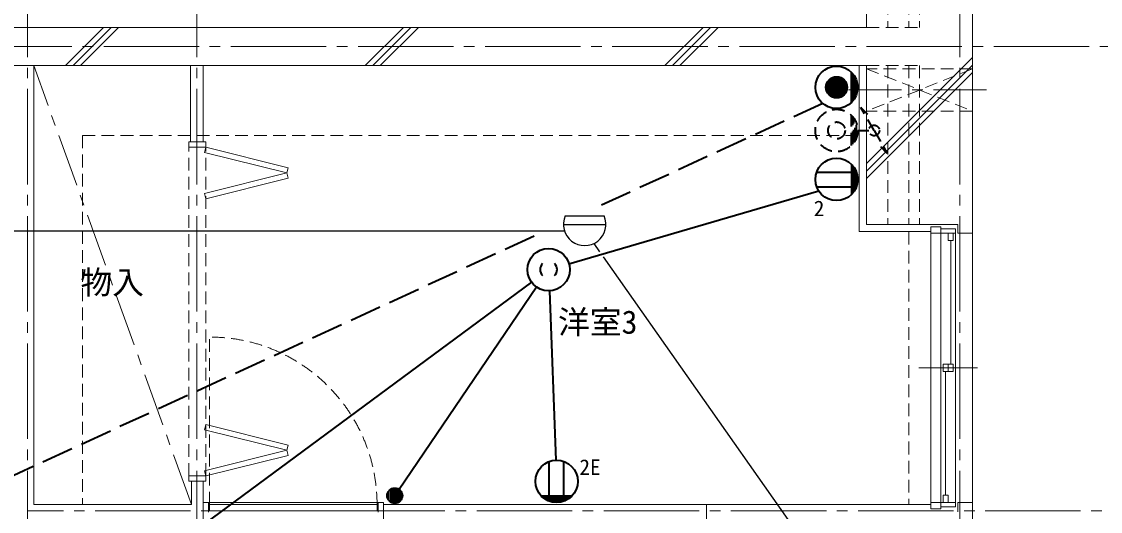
# Model space of a CAD drawing. Units: millimetres at full size, sheet at 1:50; details may follow other scales. Extents: x -9674 to 9699, y -6794 to 6791.
# Drawn here: x 1870 to 6961, y 1651 to 3960 of the extents above; entities that cross this region are included whole.
import ezdxf
from ezdxf.enums import TextEntityAlignment as Align

# ---------------------------------------------------------------- set-up
doc = ezdxf.new("R2010")
doc.units = ezdxf.units.MM
doc.header["$LTSCALE"] = 50
for name, pattern in [('CHAIN1', [8, 5, -1, 1, -1]), ('CHAIN2', [12, 9, -1, 1, -1]), ('DASHED1', [1.8, 1.2, -0.6]), ('DASHED3', [4, 3, -1])]:
    doc.linetypes.add(name, pattern=pattern)
for name, color, linetype, lineweight in [('1-0_芯', 134, 'CHAIN2', 9), ('1-1_躯体', 134, 'Continuous', 9), ('1-2_間仕切', 134, 'Continuous', 9), ('1-3_建具', 134, 'Continuous', 9), ('1-7_その他', 134, 'DASHED1', 9), ('1-8_ハッチ', 134, 'Continuous', 9), ('1-C_梁', 134, 'DASHED1', 9), ('2-0_芯', 2, 'Continuous', 35), ('3-2', 3, 'DASHED1', 35), ('3-3', 1, 'Continuous', 25), ('3-E', 3, 'Continuous', 35)]:
    doc.layers.add(name, color=color, linetype=linetype, lineweight=lineweight)
doc.layers.add('1-A_文字', color=134, linetype='Continuous')
doc.styles.add('ＭＳ ゴシック', font='')
doc.styles.get('ＭＳ ゴシック').set_extended_font_data('MS Gothic')

msp = doc.modelspace()

# ---------------------------------------------------------------- linework, layer by layer
at = {"layer": '1-0_芯'}
for p, q in [((1897.5, 4842.91), (1897.5, -3337.09)), ((2697.5, 4842.91), (2697.5, 1042.91)), ((6297.5, 4842.91), (6297.5, -3337.09)), ((-8542.5, 3842.91), (8067.5, 3842.91)), ((8067.5, 1652.91), (1897.5, 1652.91))]:
    msp.add_line(p, q, dxfattribs=at)
at = {"layer": '1-1_躯体'}
for p, q in [((5857.5, 4682.91), (5857.5, 3932.91)), ((6357.5, 4682.91), (6357.5, 2962.89)), ((-6742.5, 3932.91), (5857.5, 3932.91)), ((6287.5, 3002.89), (5857.5, 3002.89)), ((6287.5, 3002.89), (6287.5, 2962.89)), ((6287.5, 2962.89), (6357.5, 2962.89)), ((6287.5, 1648.91), (6287.5, 1692.89))]:
    msp.add_line(p, q, dxfattribs=at)
at = {"layer": '1-1_躯体', "linetype": 'DASHED1'}
for p, q in [((5957.5, 4682.91), (5957.5, 3932.91)), ((6057.5, 4682.91), (6057.5, 3932.91)), ((6107.5, 4682.91), (6107.5, 3932.91)), ((5857.5, 3932.91), (6107.5, 3932.91)), ((5857.5, 3752.91), (6107.5, 3752.91)), ((5957.5, 3752.91), (5957.5, 3002.89)), ((6057.5, 3752.91), (6057.5, 3002.89)), ((6107.5, 3752.91), (6107.5, 3002.89))]:
    msp.add_line(p, q, dxfattribs=at)
at = {"layer": '1-1_躯体'}
for points in [[(-6742.5, 3752.91), (5857.5, 3752.91), (5857.5, 3002.89)], [(6287.5, 1692.89), (6357.5, 1692.89), (6357.5, 1543.91)]]:
    msp.add_lwpolyline(points, dxfattribs=at)
at = {"layer": '1-2_間仕切'}
for p, q in [((1927.5, 3752.91), (1927.5, 1682.91)), ((2667.5, 3752.91), (2667.5, 3392.91)), ((2727.5, 3752.91), (2727.5, 3392.91)), ((2671.5, 1682.91), (2671.5, 1792.91)), ((2727.5, 1792.91), (2727.5, 1682.91)), ((1927.5, 1682.91), (2671.5, 1682.91)), ((5102.5, 1683.91), (3577.5, 1683.91))]:
    msp.add_line(p, q, dxfattribs=at)
at = {"layer": '1-3_建具'}
for p, q in [((2660, 3392.91), (2660, 3367.91)), ((2740, 3392.91), (2660, 3392.91)), ((2740, 3367.91), (2660, 3367.91)), ((2733.94, 3343.66), (2740, 3367.91)), ((2740, 3392.91), (2740, 3367.91)), ((2733.94, 3149.63), (3121.99, 3246.65)), ((3128.06, 3222.39), (2740, 3125.38)), ((3121.99, 3246.65), (3128.06, 3222.39)), ((2733.94, 3149.63), (2740, 3125.38)), ((6160.5, 2992.89), (6160.5, 2962.89)), ((6160.5, 2992.89), (6161.53, 2992.89)), ((6160.5, 2992.89), (6207.5, 2992.89)), ((6160.5, 1692.89), (6160.5, 2962.89)), ((6160.5, 2962.89), (6207.5, 2962.89)), ((6207.5, 2992.89), (6207.5, 2962.89)), ((6277.5, 2982.89), (6207.5, 2982.89)), ((6207.5, 2962.89), (6277.5, 2962.89)), ((6207.5, 2947.89), (6207.5, 2962.89)), ((6242.5, 2927.89), (6242.5, 2962.89)), ((6266.5, 2927.89), (6266.5, 2962.89)), ((6277.5, 2982.89), (6277.5, 2947.89)), ((6357.5, 1692.89), (6357.5, 2962.89)), ((6207.5, 2947.89), (6207.5, 1707.89)), ((6266.5, 2927.89), (6242.5, 2927.89)), ((6254.5, 2345.39), (6254.5, 2927.89)), ((6277.5, 2947.89), (6277.5, 1707.89)), ((6266.5, 2345.39), (6218.5, 2345.39)), ((6218.5, 2345.39), (6218.5, 2310.39)), ((6242.5, 2345.39), (6242.5, 2310.39)), ((6266.5, 2345.39), (6266.5, 2310.39)), ((6380.98, 2327.89), (6104.02, 2327.89)), ((6266.5, 2310.39), (6218.5, 2310.39)), ((6230.5, 2310.39), (6230.5, 1727.89)), ((2733.94, 2036.2), (2740, 2060.45)), ((3128.06, 1963.43), (2740, 2060.45)), ((2733.94, 2036.2), (3121.99, 1939.18)), ((3121.99, 1939.18), (3128.06, 1963.43)), ((2733.94, 1842.17), (2740, 1817.91)), ((2740, 1792.91), (2660, 1792.91)), ((2740, 1817.91), (2740, 1792.91)), ((2727.5, 1692.91), (2727.5, 1612.91)), ((2727.5, 1692.91), (2752.5, 1692.91)), ((2757.5, 1652.91), (2757.5, 1682.91)), ((2757.5, 1682.91), (3547.5, 1682.91)), ((3547.5, 1682.91), (3547.5, 1652.91)), ((3552.5, 1647.91), (3552.5, 1692.91)), ((6160.5, 1692.89), (6207.5, 1692.89)), ((6160.5, 1662.89), (6160.5, 1692.89)), ((6207.5, 1707.89), (6207.5, 1692.89)), ((6207.5, 1692.89), (6277.5, 1692.89)), ((6207.5, 1662.89), (6207.5, 1692.89)), ((6218.5, 1727.89), (6218.5, 1692.89)), ((6277.5, 1672.89), (6277.5, 1707.89)), ((3547.5, 1652.91), (2757.5, 1652.91)), ((6160.5, 1662.89), (6161.53, 1662.89)), ((6160.5, 1662.89), (6207.5, 1662.89)), ((6277.5, 1672.89), (6207.5, 1672.89))]:
    msp.add_line(p, q, dxfattribs=at)
at = {"layer": '1-3_建具', "linetype": 'DASHED1'}
for p, q in [((2660, 1817.91), (2660, 3367.91)), ((2740, 1817.91), (2740, 3367.91)), ((2757.5, 1682.91), (2757.5, 2472.91))]:
    msp.add_line(p, q, dxfattribs=at)
at = {"layer": '1-3_建具'}
for points in [[(2733.94, 3343.66), (3121.99, 3246.65), (3128.06, 3270.9), (2740, 3367.91)], [(2733.94, 1842.17), (3121.99, 1939.18), (3128.06, 1914.93), (2740, 1817.91)], [(2740, 1817.91), (2660, 1817.91), (2660, 1792.91)], [(2752.5, 1647.91), (2752.5, 1692.91), (3552.5, 1692.91)], [(3552.5, 1692.91), (3577.5, 1692.91), (3577.5, 1612.91)], [(6218.5, 1727.89), (6242.5, 1727.89), (6242.5, 1692.89)]]:
    msp.add_lwpolyline(points, dxfattribs=at)
at = {"layer": '1-3_建具', "linetype": 'DASHED1'}
msp.add_arc((2757.5, 1682.91), 790, 360, 90, dxfattribs=at)
at = {"layer": '1-7_その他', "linetype": 'CHAIN1'}
for p, q in [((2671.5, 1682.91), (1927.5, 3752.91)), ((6422.5, 3637.91), (5722.5, 3637.91))]:
    msp.add_line(p, q, dxfattribs=at)
at = {"layer": '1-7_その他'}
for p in [(6357.5, 3737.91), (6357.5, 3537.91)]:
    msp.add_line(p, (5857.5, 3537.91), dxfattribs=at)
msp.add_lwpolyline([(6357.5, 3737.91), (5857.5, 3737.91), (6357.5, 3537.91)], dxfattribs=at)
at = {"layer": '1-8_ハッチ'}
for p, q in [((2077.3, 3752.91), (2257.3, 3932.91)), ((2112.66, 3752.91), (2292.66, 3932.91)), ((2148.01, 3752.91), (2328.01, 3932.91)), ((3491.51, 3752.91), (3671.51, 3932.91)), ((3526.87, 3752.91), (3706.87, 3932.91)), ((3562.22, 3752.91), (3742.22, 3932.91)), ((4905.73, 3752.91), (5085.73, 3932.91)), ((4941.08, 3752.91), (5121.08, 3932.91)), ((4976.44, 3752.91), (5156.44, 3932.91)), ((5857.5, 3290.47), (6357.5, 3790.47)), ((5822.5, 3752.91), (5822.5, 2969.89)), ((5857.5, 3255.12), (6357.5, 3755.12)), ((5857.5, 3219.76), (6357.5, 3719.76)), ((6160.5, 2969.89), (5822.5, 2969.89)), ((5102.5, 1518.91), (5102.5, 1683.91)), ((5102.5, 1683.91), (6160.5, 1683.91))]:
    msp.add_line(p, q, dxfattribs=at)
at = {"layer": '1-C_梁'}
for p, q in [((2157.5, 3422.91), (2157.5, 1682.91)), ((2157.5, 3422.91), (5822.5, 3422.91)), ((6057.5, 2969.89), (6057.5, 1683.91))]:
    msp.add_line(p, q, dxfattribs=at)
at = {"layer": '2-0_芯'}
for p, q in [((5785.74, 3287.51), (5785.74, 3144.69)), ((5788.74, 3284.44), (5788.74, 3147.76)), ((5794.74, 3277.41), (5794.74, 3154.79)), ((5800.74, 3268.78), (5800.74, 3163.42)), ((5622.02, 3251.1), (5809.42, 3251.1)), ((5806.74, 3257.56), (5806.74, 3174.64)), ((5812.74, 3240.42), (5812.74, 3191.78)), ((4452.79, 2818.86), (5631.43, 3162.26)), ((5622.02, 3181.1), (5809.42, 3181.1)), ((4276.35, 2731.5), (2697.47, 1565.76)), ((4300.5, 2708.25), (3651.14, 1754.84)), ((4360.57, 2690.97), (4390.76, 1892.39)), ((4359.54, 1698.74), (4359.54, 1886.14)), ((4429.54, 1698.74), (4429.54, 1886.14)), ((3602.07, 1746.68), (3602.07, 1703.48)), ((3611.67, 1755.54), (3611.67, 1694.62)), ((3621.27, 1759.78), (3621.27, 1690.38)), ((3630.87, 1761.09), (3630.87, 1689.07)), ((3640.48, 1759.78), (3640.48, 1690.38)), ((3650.08, 1755.54), (3650.08, 1694.62)), ((3659.68, 1746.68), (3659.68, 1703.48)), ((4465.95, 1722.43), (4323.12, 1722.43)), ((4462.88, 1719.42), (4326.2, 1719.42)), ((4455.85, 1713.42), (4333.23, 1713.42)), ((4447.22, 1707.42), (4341.86, 1707.42)), ((4436, 1701.42), (4353.07, 1701.42)), ((4418.86, 1695.42), (4370.22, 1695.42))]:
    msp.add_line(p, q, dxfattribs=at)
for centre, radius in [((5715.72, 3216.1), 100.02), ((4356.79, 2790.89), 100), ((4394.54, 1792.44), 100.02), ((3630.87, 1725.08), 36.01)]:
    msp.add_circle(centre, radius, dxfattribs=at)
for centre, start, end in [((4356.87, 2790.89), 134.60828, 225.39175), ((4356.71, 2790.89), 314.60828, 45.39175)]:
    msp.add_arc(centre, 40.08, start, end, dxfattribs=at)
at = {"layer": '3-2'}
for p, q in [((5785.72, 3375.55), (5785.72, 3518.38)), ((5892.67, 3446.96), (5830.17, 3555.22)), ((5830.17, 3555.22), (5861.07, 3524.32)), ((5791.72, 3381.97), (5791.72, 3511.95)), ((5797.72, 3389.73), (5797.72, 3504.2)), ((5803.72, 3399.46), (5803.72, 3494.46)), ((5809.72, 3412.84), (5809.72, 3481.08)), ((5815.72, 3446.96), (5867.67, 3446.96)), ((5892.67, 3446.96), (5955.17, 3338.71)), ((5955.17, 3338.71), (5924.27, 3369.61))]:
    msp.add_line(p, q, dxfattribs=at)
for centre, radius in [((5715.72, 3446.96), 100), ((5715.72, 3446.96), 40), ((5892.67, 3446.96), 25)]:
    msp.add_circle(centre, radius, dxfattribs=at)
at = {"layer": '3-3'}
for p, q in [((4427.09, 3004.28), (4627.13, 3004.28)), ((4435.42, 3044.29), (4618.79, 3044.29)), ((923.06, 2974.28), (4431.69, 2974.28)), ((4569.72, 2913.79), (4597.2, 2874.79)), ((4613.66, 2851.42), (5486.23, 1612.92))]:
    msp.add_line(p, q, dxfattribs=at)
msp.add_arc((4527.11, 3004.29), 100.03, 156.4305, 23.56947, dxfattribs=at)
at = {"layer": '3-E'}
for p, q in [((5785.72, 3578.66), (5785.72, 3721.49)), ((5669.9, 3670.07), (5761.55, 3670.07)), ((5672.42, 3675.07), (5759.02, 3675.07)), ((5675.72, 3680.07), (5755.72, 3680.07)), ((5680.01, 3685.07), (5751.43, 3685.07)), ((5685.72, 3690.07), (5745.72, 3690.07)), ((5693.93, 3695.07), (5737.52, 3695.07)), ((5791.72, 3585.08), (5791.72, 3715.07)), ((5797.72, 3592.84), (5797.72, 3707.31)), ((5803.72, 3602.58), (5803.72, 3697.57)), ((5809.72, 3615.96), (5809.72, 3684.19)), ((5665.72, 3650.07), (5765.72, 3650.07)), ((5665.97, 3655.07), (5765.47, 3655.07)), ((5665.97, 3645.07), (5765.47, 3645.07)), ((5666.73, 3660.07), (5764.71, 3660.07)), ((5666.73, 3640.07), (5764.71, 3640.07)), ((5668.02, 3665.07), (5763.42, 3665.07)), ((5668.02, 3635.07), (5763.42, 3635.07)), ((5669.9, 3630.07), (5761.55, 3630.07)), ((5672.42, 3625.07), (5759.02, 3625.07)), ((5675.72, 3620.07), (5755.72, 3620.07)), ((5680.01, 3615.07), (5751.43, 3615.07)), ((5685.72, 3610.07), (5745.72, 3610.07)), ((5693.93, 3605.07), (5737.52, 3605.07))]:
    msp.add_line(p, q, dxfattribs=at)
at = {"layer": '3-E', "linetype": 'DASHED3'}
for p, q in [((5650.75, 3574.06), (4565.38, 3075.43)), ((4288.06, 2948.03), (1250.29, 1552.45))]:
    msp.add_line(p, q, dxfattribs=at)
at = {"layer": '3-E'}
for radius in [100, 50]:
    msp.add_circle((5715.72, 3650.07), radius, dxfattribs=at)

# ---------------------------------------------------------------- texts
at = {"layer": '1-A_文字', "style": 'ＭＳ ゴシック'}
for s, p in [('物入', (2147.5, 2642.91)), ('洋室3', (4401.26, 2455.55))]:
    msp.add_text(s, height=110, dxfattribs=at).set_placement(p, align=Align.BOTTOM_LEFT)
at = {"layer": '2-0_芯', "color": 7, "style": 'ＭＳ ゴシック'}
for s, p in [('2', (5608.39, 3021)), ('2E', (4502.48, 1801.21))]:
    msp.add_text(s, height=73.31, dxfattribs=at).set_placement(p, align=Align.BOTTOM_LEFT)

doc.saveas('drawing.dxf')
